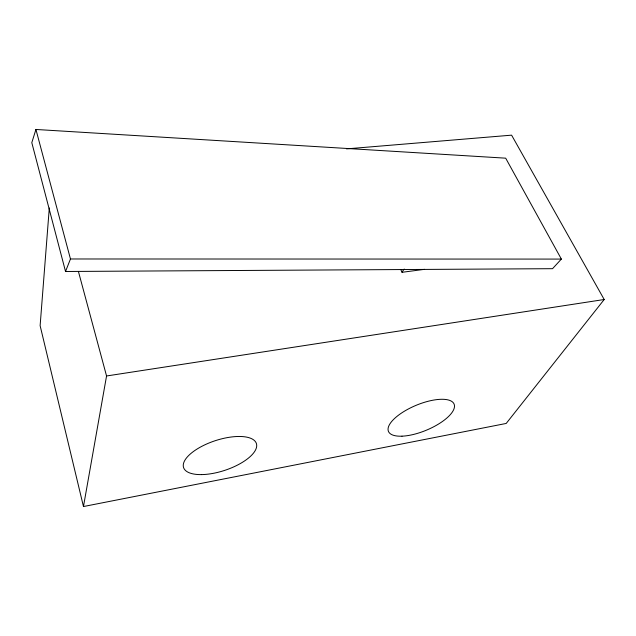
<?xml version="1.0" encoding="UTF-8"?>
<svg xmlns="http://www.w3.org/2000/svg" width="636" height="636" viewBox="0 0 636 636"><rect width="100%" height="100%" fill="white"/><g stroke="black" fill="none" stroke-linecap="round" stroke-linejoin="round"><path stroke-width="0.95" d="M49.298 207.98L40.124 325.664L83.467 506.534L506.2 423.449L604.2 299.508L511.598 135.158L346.541 148.88M83.467 506.534L106.554 375.979L78.459 271.636M35.934 129.466L31.8 142.647L65.532 271.485L552.533 268.686L561.365 259.083L505.684 158.173L35.934 129.466L70.461 258.979L65.532 271.485M106.554 375.979L604.2 299.508M400.799 269.6L402.031 272.303L424.602 269.33M70.461 258.979L561.365 259.083M402.031 272.303A20.257 9.826 -25 0 1 404.273 269.06M201.493 474.599A38.335 15.574 -18.3 0 0 256.705 445.661A38.335 15.574 -18.3 0 0 201.715 446.385A38.335 15.574 -18.3 0 0 201.493 474.599M401.992 436.177A35.537 13.451 -22.6 0 0 454.343 407.604A35.537 13.451 -22.6 0 0 407.541 409.417A35.537 13.451 -22.6 0 0 401.992 436.177"/></g></svg>
